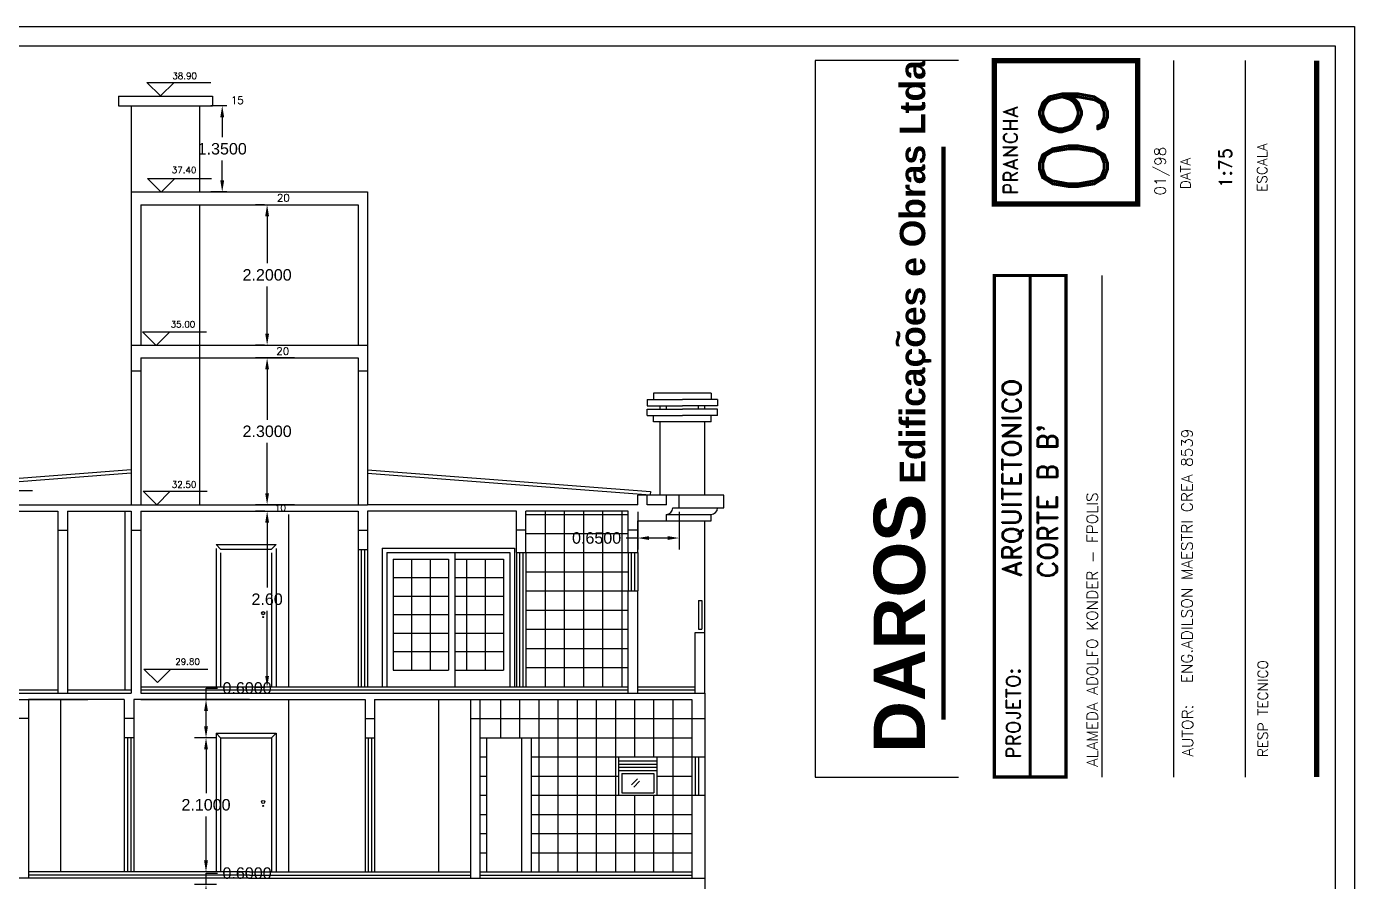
# Model space of a CAD drawing. Header units: millimetres. Extents: x 2200 to 2403, y 2380 to 2511.
# Drawn here: x 2258.87 to 2279.67, y 2497.38 to 2510.77 of the extents above; entities that cross this region are included whole.
import ezdxf

# ---------------------------------------------------------------- set-up
doc = ezdxf.new("R2010")
doc.units = ezdxf.units.MM
doc.styles.add('ROMAND', font='romand', dxfattribs={"height": 0.1})
doc.styles.add('SANSSERIFBOLD', font='sasb____.pfb', dxfattribs={"height": 0.4})
doc.styles.get("Standard").update_dxf_attribs({"font": 'arial.ttf'})
doc.dimstyles.get("Standard").update_dxf_attribs({"dimtxt": 0.18, "dimasz": 0.18, "dimexe": 0.18, "dimexo": 0.0625, "dimgap": 0.09, "dimtad": 0, "dimtih": 1, "dimtoh": 1, "dimdec": 4, "dimzin": 0, "dimdsep": 46, "dimtxsty": 'Standard', "dimcen": 0.09, "dimadec": 0, "dimazin": 0, "dimtfac": 1, "dimtdec": 4, "dimtofl": 0, "dimtmove": 0, "dimatfit": 3, "dimfxl": 1, "dimtolj": 1, "dimtzin": 0, "dimarcsym": 0})

# ---------------------------------------------------------------- blocks, each defined once
blk = doc.blocks.new('*D731')
at = {"color": 0, "lineweight": -2, "transparency": 16777216}
for p, q in [((2263.068, 2505.577), (2262.459, 2505.577)), ((2262.639, 2505.397), (2262.639, 2504.609)), ((2262.639, 2503.457), (2262.639, 2504.245)), ((2263.068, 2503.277), (2262.459, 2503.277))]:
    blk.add_line(p, q, dxfattribs=at)
at = {"color": 0, "transparency": 16777216}
for points in [[(2262.609, 2505.397), (2262.669, 2505.397), (2262.639, 2505.577)], [(2262.609, 2503.457), (2262.669, 2503.457), (2262.639, 2503.277)]]:
    blk.add_solid(points, dxfattribs=at)
at = {"layer": 'DEFPOINTS', "color": 0, "transparency": 16777216}
for p in [(2262.639, 2505.577), (2263.131, 2505.577), (2263.131, 2503.277)]:
    blk.add_point(p, dxfattribs=at)
at = {"color": 0, "transparency": 16777216, "insert": (2262.639, 2504.427), "char_height": 0.18, "attachment_point": 5}
blk.add_mtext('\\A1;2.3000', dxfattribs=at)
blk = doc.blocks.new('*D732')
at = {"color": 0, "lineweight": -2, "transparency": 16777216}
for p, q in [((2262.599, 2507.977), (2262.459, 2507.977)), ((2262.639, 2507.797), (2262.639, 2507.059)), ((2262.639, 2505.957), (2262.639, 2506.695)), ((2262.599, 2505.777), (2262.459, 2505.777))]:
    blk.add_line(p, q, dxfattribs=at)
at = {"color": 0, "transparency": 16777216}
for points in [[(2262.609, 2507.797), (2262.669, 2507.797), (2262.639, 2507.977)], [(2262.609, 2505.957), (2262.669, 2505.957), (2262.639, 2505.777)]]:
    blk.add_solid(points, dxfattribs=at)
at = {"layer": 'DEFPOINTS', "color": 0, "transparency": 16777216}
for p in [(2262.639, 2507.977), (2262.661, 2507.977), (2262.661, 2505.777)]:
    blk.add_point(p, dxfattribs=at)
at = {"color": 0, "transparency": 16777216, "insert": (2262.639, 2506.877), "char_height": 0.18, "attachment_point": 5}
blk.add_mtext('\\A1;2.2000', dxfattribs=at)
blk = doc.blocks.new('*D728')
at = {"color": 0, "lineweight": -2, "transparency": 16777216}
for p, q in [((2262.603, 2503.177), (2262.459, 2503.177)), ((2262.639, 2502.997), (2262.639, 2501.979)), ((2262.639, 2500.596), (2262.639, 2501.615)), ((2262.603, 2500.416), (2262.459, 2500.416))]:
    blk.add_line(p, q, dxfattribs=at)
at = {"color": 0, "transparency": 16777216}
for points in [[(2262.609, 2502.997), (2262.669, 2502.997), (2262.639, 2503.177)], [(2262.609, 2500.596), (2262.669, 2500.596), (2262.639, 2500.416)]]:
    blk.add_solid(points, dxfattribs=at)
at = {"layer": 'DEFPOINTS', "color": 0, "transparency": 16777216}
for p in [(2262.639, 2503.177), (2262.666, 2503.177), (2262.666, 2500.416)]:
    blk.add_point(p, dxfattribs=at)
at = {"color": 0, "transparency": 16777216, "insert": (2262.639, 2501.797), "char_height": 0.18, "attachment_point": 5}
blk.add_mtext('\\A1;2.60', dxfattribs=at)
blk = doc.blocks.new('*D761')
at = {"color": 0, "lineweight": -2, "transparency": 16777216}
for p, q in [((2261.682, 2497.327), (2261.682, 2497.507)), ((2261.682, 2497.507), (2261.862, 2497.507)), ((2261.847, 2497.327), (2261.502, 2497.327)), ((2261.682, 2496.907), (2261.682, 2497.147)), ((2261.847, 2496.727), (2261.502, 2496.727))]:
    blk.add_line(p, q, dxfattribs=at)
at = {"color": 0, "transparency": 16777216}
for points in [[(2261.652, 2497.147), (2261.712, 2497.147), (2261.682, 2497.327)], [(2261.652, 2496.907), (2261.712, 2496.907), (2261.682, 2496.727)]]:
    blk.add_solid(points, dxfattribs=at)
at = {"layer": 'DEFPOINTS', "color": 0, "transparency": 16777216}
for p in [(2261.682, 2497.327), (2261.909, 2497.327), (2261.909, 2496.727)]:
    blk.add_point(p, dxfattribs=at)
at = {"color": 0, "transparency": 16777216, "insert": (2262.325, 2497.507), "char_height": 0.18, "attachment_point": 5}
blk.add_mtext('\\A1;0.6000', dxfattribs=at)
blk = doc.blocks.new('*D763')
at = {"color": 0, "lineweight": -2, "transparency": 16777216}
for p, q in [((2261.847, 2500.227), (2261.502, 2500.227)), ((2261.682, 2500.227), (2261.682, 2500.407)), ((2261.682, 2500.407), (2261.862, 2500.407)), ((2261.682, 2499.807), (2261.682, 2500.047)), ((2261.847, 2499.627), (2261.502, 2499.627))]:
    blk.add_line(p, q, dxfattribs=at)
at = {"color": 0, "transparency": 16777216}
for points in [[(2261.652, 2500.047), (2261.712, 2500.047), (2261.682, 2500.227)], [(2261.652, 2499.807), (2261.712, 2499.807), (2261.682, 2499.627)]]:
    blk.add_solid(points, dxfattribs=at)
at = {"layer": 'DEFPOINTS', "color": 0, "transparency": 16777216}
for p in [(2261.682, 2500.227), (2261.909, 2500.227), (2261.909, 2499.627)]:
    blk.add_point(p, dxfattribs=at)
at = {"color": 0, "transparency": 16777216, "insert": (2262.325, 2500.407), "char_height": 0.18, "attachment_point": 5}
blk.add_mtext('\\A1;0.6000', dxfattribs=at)
blk = doc.blocks.new('*D764')
at = {"color": 0, "lineweight": -2, "transparency": 16777216}
for p, q in [((2261.847, 2499.627), (2261.502, 2499.627)), ((2261.682, 2499.447), (2261.682, 2498.759)), ((2261.682, 2497.707), (2261.682, 2498.395)), ((2261.847, 2497.527), (2261.502, 2497.527))]:
    blk.add_line(p, q, dxfattribs=at)
at = {"color": 0, "transparency": 16777216}
for points in [[(2261.652, 2499.447), (2261.712, 2499.447), (2261.682, 2499.627)], [(2261.652, 2497.707), (2261.712, 2497.707), (2261.682, 2497.527)]]:
    blk.add_solid(points, dxfattribs=at)
at = {"layer": 'DEFPOINTS', "color": 0, "transparency": 16777216}
for p in [(2261.909, 2499.627), (2261.682, 2497.527), (2261.909, 2497.527)]:
    blk.add_point(p, dxfattribs=at)
at = {"color": 0, "transparency": 16777216, "insert": (2261.682, 2498.577), "char_height": 0.18, "attachment_point": 5}
blk.add_mtext('\\A1;2.1000', dxfattribs=at)
blk = doc.blocks.new('*D767')
at = {"color": 0, "lineweight": -2, "transparency": 16777216}
for p, q in [((2262.008, 2509.527), (2261.756, 2509.527)), ((2261.936, 2509.347), (2261.936, 2509.034)), ((2261.936, 2508.357), (2261.936, 2508.67)), ((2262.008, 2508.177), (2261.756, 2508.177))]:
    blk.add_line(p, q, dxfattribs=at)
at = {"color": 0, "transparency": 16777216}
for points in [[(2261.906, 2509.347), (2261.966, 2509.347), (2261.936, 2509.527)], [(2261.906, 2508.357), (2261.966, 2508.357), (2261.936, 2508.177)]]:
    blk.add_solid(points, dxfattribs=at)
at = {"layer": 'DEFPOINTS', "color": 0, "transparency": 16777216}
for p in [(2261.936, 2509.527), (2262.07, 2509.527), (2262.07, 2508.177)]:
    blk.add_point(p, dxfattribs=at)
at = {"color": 0, "transparency": 16777216, "insert": (2261.936, 2508.852), "char_height": 0.18, "attachment_point": 5}
blk.add_mtext('\\A1;1.3500', dxfattribs=at)
blk = doc.blocks.new('*D784')
at = {"color": 0, "lineweight": -2, "transparency": 16777216}
for p, q in [((2268.442, 2503.165), (2268.442, 2502.576)), ((2269.092, 2503.165), (2269.092, 2502.576)), ((2268.442, 2502.756), (2268.262, 2502.756)), ((2268.912, 2502.756), (2268.622, 2502.756))]:
    blk.add_line(p, q, dxfattribs=at)
at = {"color": 0, "transparency": 16777216}
for points in [[(2268.622, 2502.786), (2268.622, 2502.726), (2268.442, 2502.756)], [(2268.912, 2502.786), (2268.912, 2502.726), (2269.092, 2502.756)]]:
    blk.add_solid(points, dxfattribs=at)
at = {"layer": 'DEFPOINTS', "color": 0, "transparency": 16777216}
for p in [(2268.442, 2503.227), (2269.092, 2503.227), (2268.442, 2502.756)]:
    blk.add_point(p, dxfattribs=at)
at = {"color": 0, "transparency": 16777216, "insert": (2267.799, 2502.756), "char_height": 0.18, "attachment_point": 5}
blk.add_mtext('\\A1;0.6500', dxfattribs=at)

msp = doc.modelspace()

# ---------------------------------------------------------------- linework, layer by layer
at = {"color": 1}
for p, q in [((2248.41243, 2510.76758), (2279.66696, 2510.76758)), ((2279.66696, 2510.76758), (2279.66696, 2459.41758)), ((2260.75784, 2509.89265), (2261.75784, 2509.89265)), ((2260.96997, 2509.68052), (2260.75784, 2509.89265)), ((2260.96997, 2509.68052), (2261.1821, 2509.89265)), ((2260.31243, 2509.67723), (2260.31243, 2509.52723)), ((2260.31243, 2509.67723), (2261.78243, 2509.67723)), ((2261.78243, 2509.67723), (2261.78243, 2509.52723)), ((2260.31243, 2509.52723), (2261.78243, 2509.52723)), ((2260.51243, 2509.52723), (2260.51243, 2508.17723)), ((2261.58243, 2509.52723), (2261.58243, 2508.17723)), ((2260.76769, 2508.38687), (2261.76769, 2508.38687)), ((2260.97982, 2508.17474), (2260.76769, 2508.38687)), ((2260.97982, 2508.17474), (2261.19195, 2508.38687)), ((2261.58243, 2507.97723), (2261.58243, 2503.27723)), ((2260.90103, 2505.77336), (2260.6889, 2505.98549)), ((2260.6889, 2505.98549), (2261.6889, 2505.98549)), ((2260.90103, 2505.77336), (2261.11316, 2505.98549)), ((2260.51243, 2503.82373), (2255.98967, 2503.47709)), ((2260.51243, 2503.77358), (2255.99349, 2503.42723)), ((2264.21243, 2503.82373), (2268.64116, 2503.48429)), ((2264.21243, 2503.77358), (2268.63734, 2503.43444)), ((2257.9625, 2503.50117), (2258.9625, 2503.50117)), ((2260.69875, 2503.48956), (2261.69875, 2503.48956)), ((2260.91088, 2503.27742), (2260.69875, 2503.48956)), ((2260.91088, 2503.27742), (2261.12301, 2503.48956)), ((2268.64116, 2503.48429), (2268.63734, 2503.43444)), ((2260.41243, 2503.17723), (2260.41243, 2500.37723)), ((2264.11243, 2502.57723), (2264.11243, 2500.42723)), ((2264.16243, 2502.57723), (2264.16243, 2500.42723)), ((2266.59243, 2502.52723), (2266.59243, 2500.42723)), ((2266.64243, 2502.52723), (2266.64243, 2500.42723)), ((2268.34243, 2502.52723), (2268.34243, 2501.92723)), ((2268.39243, 2502.52723), (2268.39243, 2501.92723)), ((2269.39524, 2501.77723), (2269.44524, 2501.77723)), ((2269.39524, 2501.77723), (2269.39524, 2501.32723)), ((2269.44524, 2501.77723), (2269.44524, 2501.32723)), ((2269.39524, 2501.32723), (2269.44524, 2501.32723)), ((2260.92073, 2500.49222), (2260.7086, 2500.70435)), ((2260.7086, 2500.70435), (2261.7086, 2500.70435)), ((2260.92073, 2500.49222), (2261.13286, 2500.70435)), ((2267.79243, 2500.22723), (2267.79243, 2497.52723)), ((2260.45243, 2499.62723), (2260.45243, 2497.52723)), ((2260.50243, 2499.62723), (2260.50243, 2497.52723)), ((2264.22243, 2499.62723), (2264.22243, 2497.52723)), ((2264.27243, 2499.62723), (2264.27243, 2497.52723)), ((2269.34243, 2499.32723), (2269.34243, 2498.72723)), ((2269.39243, 2499.32723), (2269.39243, 2498.72723))]:
    msp.add_line(p, q, dxfattribs=at)
for p, q in [((2248.71243, 2510.46758), (2279.36696, 2510.46758)), ((2279.36696, 2510.46758), (2279.36696, 2460.01758)), ((2260.51243, 2508.17723), (2264.21243, 2508.17723)), ((2260.51243, 2508.17723), (2260.51243, 2503.27723)), ((2264.21243, 2508.17723), (2264.21243, 2503.27723)), ((2260.66243, 2507.97723), (2264.06243, 2507.97723)), ((2260.66243, 2507.97723), (2260.66243, 2505.77723)), ((2264.06243, 2507.97723), (2264.06243, 2505.77723)), ((2260.51243, 2505.77723), (2264.21243, 2505.77723)), ((2260.66243, 2505.57723), (2264.06243, 2505.57723)), ((2260.66243, 2505.57723), (2260.66243, 2503.27723)), ((2264.06243, 2505.57723), (2264.06243, 2503.27723)), ((2260.51243, 2505.37723), (2260.66243, 2505.37723)), ((2264.06243, 2505.37723), (2264.21243, 2505.37723)), ((2268.44243, 2503.27723), (2268.44243, 2503.42723)), ((2268.59243, 2503.42723), (2268.44243, 2503.42723)), ((2268.59243, 2503.27723), (2268.59243, 2503.42723)), ((2268.89243, 2503.27723), (2268.89243, 2503.42723)), ((2269.09243, 2503.42723), (2268.89243, 2503.42723)), ((2269.09243, 2503.22723), (2269.09243, 2503.42723)), ((2256.28243, 2503.27723), (2264.21243, 2503.27723)), ((2256.43243, 2503.17723), (2259.36243, 2503.17723)), ((2259.36243, 2503.17723), (2259.36243, 2500.32723)), ((2259.51243, 2503.17723), (2259.51243, 2500.32723)), ((2259.51243, 2503.17723), (2260.51243, 2503.17723)), ((2260.51243, 2503.17723), (2260.51243, 2500.32723)), ((2260.66243, 2503.17723), (2260.66243, 2500.32723)), ((2260.66243, 2503.17723), (2264.06243, 2503.17723)), ((2264.06243, 2503.17723), (2264.06243, 2502.57723)), ((2268.44243, 2503.27723), (2264.21243, 2503.27723)), ((2264.21243, 2503.17723), (2264.21243, 2502.57723)), ((2266.54243, 2503.17723), (2264.21243, 2503.17723)), ((2266.54243, 2502.52723), (2266.54243, 2503.17723)), ((2268.29243, 2503.17723), (2266.69243, 2503.17723)), ((2266.69243, 2502.52723), (2266.69243, 2503.17723)), ((2268.29243, 2502.52723), (2268.29243, 2503.17723)), ((2268.89243, 2503.27723), (2268.59243, 2503.27723)), ((2268.89243, 2503.02723), (2268.89243, 2503.12723)), ((2268.99243, 2503.22723), (2269.09243, 2503.22723)), ((2268.44243, 2503.02723), (2268.89243, 2503.02723)), ((2268.44243, 2502.52723), (2268.44243, 2503.02723)), ((2259.36243, 2502.87723), (2259.51243, 2502.87723)), ((2260.51243, 2502.87723), (2260.66243, 2502.87723)), ((2264.06243, 2502.87723), (2264.21243, 2502.87723)), ((2266.69243, 2502.87723), (2266.54243, 2502.87723)), ((2268.44243, 2502.87723), (2268.29243, 2502.87723)), ((2268.29243, 2500.32723), (2268.29243, 2501.92723)), ((2268.44243, 2500.32723), (2268.44243, 2501.92723)), ((2269.34243, 2500.32723), (2269.34243, 2501.27723)), ((2269.49243, 2500.32723), (2269.49243, 2501.27723)), ((2255.23243, 2500.32723), (2260.51243, 2500.32723)), ((2258.48243, 2500.22723), (2259.83243, 2500.22723)), ((2260.66243, 2500.32723), (2264.06243, 2500.32723)), ((2260.66243, 2500.22723), (2264.06243, 2500.22723)), ((2264.21243, 2500.32723), (2269.49243, 2500.32723)), ((2264.32243, 2500.22723), (2266.24243, 2500.22723)), ((2266.39243, 2500.22723), (2269.29243, 2500.22723)), ((2269.29243, 2499.32723), (2269.49243, 2499.32723)), ((2269.29243, 2498.72723), (2269.49243, 2498.72723))]:
    msp.add_line(p, q)
at = {"color": 4}
for p, q in [((2273.46656, 2510.23384), (2271.22219, 2510.23384)), ((2271.22219, 2510.23384), (2271.22219, 2499.01197)), ((2276.83313, 2510.23384), (2276.83313, 2499.01197)), ((2277.95531, 2510.23384), (2277.95531, 2499.01197)), ((2275.71094, 2506.86728), (2275.71094, 2499.01197)), ((2268.69243, 2505.02723), (2268.69243, 2504.92723)), ((2269.59243, 2505.02723), (2268.69243, 2505.02723)), ((2269.59243, 2505.02723), (2269.59243, 2504.92723)), ((2268.59243, 2504.92723), (2269.14243, 2504.92723)), ((2268.59243, 2504.92723), (2268.59243, 2504.82723)), ((2268.59243, 2504.82723), (2269.14243, 2504.82723)), ((2268.79243, 2504.77723), (2268.79243, 2504.82723)), ((2268.89243, 2504.77723), (2268.89243, 2504.82723)), ((2269.69243, 2504.92723), (2269.14243, 2504.92723)), ((2269.69243, 2504.82723), (2269.14243, 2504.82723)), ((2269.39243, 2504.77723), (2269.39243, 2504.82723)), ((2269.49243, 2504.77723), (2269.49243, 2504.82723)), ((2269.69243, 2504.92723), (2269.69243, 2504.82723)), ((2268.59243, 2504.67723), (2268.59243, 2504.77723)), ((2268.59243, 2504.77723), (2269.14243, 2504.77723)), ((2268.59243, 2504.67723), (2269.14243, 2504.67723)), ((2268.69243, 2504.57723), (2268.69243, 2504.67723)), ((2269.59243, 2504.57723), (2268.69243, 2504.57723)), ((2268.79243, 2503.42723), (2268.79243, 2504.57723)), ((2269.69243, 2504.77723), (2269.14243, 2504.77723)), ((2269.69243, 2504.67723), (2269.14243, 2504.67723)), ((2269.49243, 2503.42723), (2269.49243, 2504.57723)), ((2269.59243, 2504.57723), (2269.59243, 2504.67723)), ((2269.69243, 2504.67723), (2269.69243, 2504.77723)), ((2268.89243, 2503.42723), (2268.59243, 2503.42723)), ((2269.79243, 2503.42723), (2269.09243, 2503.42723)), ((2269.79243, 2503.22723), (2269.79243, 2503.42723)), ((2262.97243, 2503.12313), (2262.97243, 2500.42313)), ((2266.69243, 2503.12723), (2268.29243, 2503.12723)), ((2266.99243, 2503.17723), (2266.99243, 2500.42723)), ((2267.29243, 2503.17723), (2267.29243, 2500.42723)), ((2267.59243, 2503.17723), (2267.59243, 2500.42723)), ((2267.89243, 2503.17723), (2267.89243, 2500.42723)), ((2268.19243, 2503.17723), (2268.19243, 2500.42723)), ((2268.89243, 2503.12723), (2269.59243, 2503.12723)), ((2269.09243, 2503.22723), (2269.79243, 2503.22723)), ((2269.59243, 2503.02723), (2269.59243, 2503.12723)), ((2268.89243, 2503.02723), (2269.59243, 2503.02723)), ((2269.49243, 2501.27723), (2269.49243, 2503.02723)), ((2266.69243, 2502.82723), (2268.29243, 2502.82723)), ((2261.83948, 2502.65397), (2261.90948, 2502.58397)), ((2261.83948, 2502.65397), (2262.77948, 2502.65397)), ((2261.83948, 2502.59313), (2261.83948, 2500.42313)), ((2261.90948, 2502.58397), (2262.70948, 2502.58397)), ((2261.90948, 2502.52313), (2261.90948, 2500.42313)), ((2262.77948, 2502.65397), (2262.70948, 2502.58397)), ((2262.70948, 2502.52313), (2262.70948, 2500.42313)), ((2262.77948, 2502.59313), (2262.77948, 2500.42313)), ((2264.06243, 2502.57723), (2264.06243, 2500.42723)), ((2264.21243, 2502.57723), (2264.21243, 2500.42723)), ((2264.44243, 2502.59723), (2266.51243, 2502.59723)), ((2264.44243, 2502.59723), (2264.44243, 2500.42723)), ((2264.51243, 2502.52723), (2266.44243, 2502.52723)), ((2264.51243, 2502.52723), (2264.51243, 2500.42723)), ((2265.57743, 2502.52723), (2265.57743, 2500.42723)), ((2266.44243, 2502.52723), (2266.44243, 2500.42723)), ((2266.51243, 2502.59723), (2266.51243, 2500.42723)), ((2266.54243, 2502.52723), (2266.54243, 2500.42723)), ((2266.69243, 2502.52723), (2266.69243, 2500.42723)), ((2266.69243, 2502.52723), (2268.29243, 2502.52723)), ((2268.29243, 2502.52723), (2268.29243, 2501.92723)), ((2268.44243, 2502.52723), (2268.44243, 2501.92723)), ((2264.61243, 2502.42723), (2265.47743, 2502.42723)), ((2264.61243, 2502.42723), (2264.61243, 2500.68723)), ((2264.90243, 2502.42723), (2264.90243, 2500.68723)), ((2265.19243, 2502.42723), (2265.19243, 2500.68723)), ((2265.47743, 2502.42723), (2265.47743, 2500.68723)), ((2265.57743, 2502.42723), (2266.34243, 2502.42723)), ((2265.76243, 2502.42723), (2265.76243, 2500.68723)), ((2266.05243, 2502.42723), (2266.05243, 2500.68723)), ((2266.34243, 2502.42723), (2266.34243, 2500.68723)), ((2264.61243, 2502.13723), (2265.47743, 2502.13723)), ((2265.57743, 2502.13723), (2266.34243, 2502.13723)), ((2266.69243, 2502.22723), (2268.29243, 2502.22723)), ((2266.69243, 2501.92723), (2268.29243, 2501.92723)), ((2264.61243, 2501.84723), (2265.47743, 2501.84723)), ((2265.57743, 2501.84723), (2266.34243, 2501.84723)), ((2264.61243, 2501.55723), (2265.47743, 2501.55723)), ((2265.57743, 2501.55723), (2266.34243, 2501.55723)), ((2266.69243, 2501.62723), (2268.29243, 2501.62723)), ((2264.61243, 2501.26723), (2265.47743, 2501.26723)), ((2265.57743, 2501.26723), (2266.34243, 2501.26723)), ((2266.69243, 2501.32723), (2268.29243, 2501.32723)), ((2264.61243, 2500.97723), (2265.47743, 2500.97723)), ((2265.57743, 2500.97723), (2266.34243, 2500.97723)), ((2266.69243, 2501.02723), (2268.29243, 2501.02723)), ((2264.61243, 2500.68723), (2265.47743, 2500.68723)), ((2265.57743, 2500.68723), (2266.34243, 2500.68723)), ((2266.69243, 2500.72723), (2268.29243, 2500.72723)), ((2260.66243, 2500.42723), (2268.29243, 2500.42723)), ((2268.44243, 2500.42723), (2269.34243, 2500.42723)), ((2256.43243, 2500.37723), (2259.36243, 2500.37723)), ((2259.40243, 2500.22723), (2259.40243, 2497.52723)), ((2259.51243, 2500.37723), (2260.51243, 2500.37723)), ((2260.66243, 2500.37723), (2268.29243, 2500.37723)), ((2262.97243, 2500.22723), (2262.97243, 2497.52723)), ((2265.32243, 2500.22723), (2265.32243, 2497.52723)), ((2266.29243, 2500.22723), (2266.29243, 2499.62723)), ((2266.59243, 2500.22723), (2266.59243, 2499.62723)), ((2266.89243, 2500.22723), (2266.89243, 2497.52723)), ((2267.19243, 2500.22723), (2267.19243, 2497.52723)), ((2267.49243, 2500.22723), (2267.49243, 2497.52723)), ((2268.09243, 2500.22723), (2268.09243, 2497.52723)), ((2268.39243, 2500.22723), (2268.39243, 2499.32723)), ((2268.44243, 2500.37723), (2269.34243, 2500.37723)), ((2268.69243, 2500.22723), (2268.69243, 2499.32723)), ((2268.99243, 2500.22723), (2268.99243, 2497.52723)), ((2265.97243, 2499.92723), (2269.29243, 2499.92723)), ((2260.40243, 2499.62723), (2260.40243, 2497.52723)), ((2260.55243, 2499.62723), (2260.55243, 2497.52723)), ((2261.83948, 2499.69723), (2261.83948, 2497.52723)), ((2261.83948, 2499.69723), (2262.77948, 2499.69723)), ((2261.83948, 2499.69723), (2261.90948, 2499.62723)), ((2261.90948, 2499.62723), (2261.90948, 2497.52723)), ((2261.90948, 2499.62723), (2262.70948, 2499.62723)), ((2262.77948, 2499.69723), (2262.70948, 2499.62723)), ((2262.70948, 2499.62723), (2262.70948, 2497.52723)), ((2262.77948, 2499.69723), (2262.77948, 2497.52723)), ((2264.17243, 2499.62723), (2264.17243, 2497.52723)), ((2264.32243, 2499.62723), (2264.32243, 2497.52723)), ((2265.97243, 2499.62723), (2269.29243, 2499.62723)), ((2266.07243, 2499.62723), (2266.07243, 2497.52723)), ((2266.62243, 2499.62723), (2266.62243, 2497.52723)), ((2266.77243, 2499.62723), (2266.77243, 2497.52723)), ((2265.97243, 2499.32723), (2266.07243, 2499.32723)), ((2266.77243, 2499.32723), (2268.14243, 2499.32723)), ((2268.14243, 2499.32723), (2268.14243, 2498.72723)), ((2268.14243, 2499.32723), (2268.74243, 2499.32723)), ((2268.14462, 2499.26682), (2268.74462, 2499.26682)), ((2268.14462, 2499.21682), (2268.74462, 2499.21682)), ((2268.74243, 2499.32723), (2269.29243, 2499.32723)), ((2268.74243, 2499.32723), (2268.74243, 2498.72723)), ((2269.29243, 2499.32723), (2269.29243, 2498.72723)), ((2269.49243, 2499.32723), (2269.49243, 2498.72723)), ((2265.97243, 2499.02723), (2266.07243, 2499.02723)), ((2266.77243, 2499.02723), (2268.14243, 2499.02723)), ((2268.14462, 2499.16682), (2268.74462, 2499.16682)), ((2268.14462, 2499.11682), (2268.74462, 2499.11682)), ((2268.19462, 2499.06682), (2268.69462, 2499.06682)), ((2268.19462, 2499.06682), (2268.19462, 2498.76682)), ((2268.43771, 2498.98332), (2268.3456, 2498.89126)), ((2268.69462, 2499.06682), (2268.69462, 2498.76682)), ((2268.74243, 2499.02723), (2269.29243, 2499.02723)), ((2271.22219, 2499.01197), (2273.46656, 2499.01197)), ((2268.19462, 2498.76682), (2268.69462, 2498.76682)), ((2268.47306, 2498.94795), (2268.38094, 2498.8559)), ((2265.97243, 2498.72723), (2266.07243, 2498.72723)), ((2266.77243, 2498.72723), (2268.14243, 2498.72723)), ((2268.14243, 2498.72723), (2268.74243, 2498.72723)), ((2268.39243, 2498.72723), (2268.39243, 2497.52723)), ((2268.69243, 2498.72723), (2268.69243, 2497.52723)), ((2268.74243, 2498.72723), (2269.29243, 2498.72723)), ((2265.97243, 2498.42723), (2266.07243, 2498.42723)), ((2266.77243, 2498.42723), (2269.29243, 2498.42723)), ((2265.97243, 2498.12723), (2266.07243, 2498.12723)), ((2266.77243, 2498.12723), (2269.29243, 2498.12723)), ((2265.97243, 2497.82723), (2266.07243, 2497.82723)), ((2266.77243, 2497.82723), (2269.29243, 2497.82723)), ((2262.36243, 2497.52723), (2258.90243, 2497.52723)), ((2262.36243, 2497.52723), (2265.82243, 2497.52723)), ((2265.97243, 2497.52723), (2269.29243, 2497.52723)), ((2262.36243, 2497.47723), (2258.90243, 2497.47723)), ((2262.36243, 2497.47723), (2265.82243, 2497.47723)), ((2265.97243, 2497.47723), (2269.29243, 2497.47723))]:
    msp.add_line(p, q, dxfattribs=at)
at = {"color": 7}
for p, q in [((2264.06243, 2502.57723), (2264.21243, 2502.57723)), ((2266.54243, 2502.52723), (2266.69243, 2502.52723)), ((2268.29243, 2502.52723), (2268.44243, 2502.52723)), ((2268.29243, 2501.92723), (2268.44243, 2501.92723)), ((2269.34243, 2501.27723), (2269.49243, 2501.27723)), ((2258.90243, 2500.22723), (2258.90243, 2497.42723)), ((2260.40243, 2500.22723), (2258.90243, 2500.22723)), ((2260.40243, 2500.22723), (2260.40243, 2499.62723)), ((2262.36243, 2500.22723), (2260.55243, 2500.22723)), ((2260.55243, 2500.22723), (2260.55243, 2499.62723)), ((2262.36243, 2500.32723), (2269.49243, 2500.32723)), ((2262.36243, 2500.22723), (2264.17243, 2500.22723)), ((2264.17243, 2500.22723), (2264.17243, 2499.62723)), ((2264.32243, 2500.22723), (2264.32243, 2499.62723)), ((2265.82243, 2500.22723), (2265.82243, 2497.42723)), ((2265.97243, 2500.22723), (2269.29243, 2500.22723)), ((2265.97243, 2500.22723), (2265.97243, 2497.42723)), ((2269.29243, 2500.22723), (2269.29243, 2499.32723)), ((2269.49243, 2500.32723), (2269.49243, 2499.32723)), ((2258.90243, 2499.92723), (2258.75243, 2499.92723)), ((2260.55243, 2499.92723), (2260.40243, 2499.92723)), ((2264.17243, 2499.92723), (2264.32243, 2499.92723)), ((2265.82243, 2499.92723), (2265.97243, 2499.92723)), ((2269.29243, 2499.92723), (2269.49243, 2499.92723)), ((2260.55243, 2499.62723), (2260.40243, 2499.62723)), ((2264.17243, 2499.62723), (2264.32243, 2499.62723)), ((2269.29243, 2498.72723), (2269.29243, 2497.42723)), ((2269.49243, 2498.72723), (2269.49243, 2497.42723)), ((2262.36243, 2497.42723), (2255.23243, 2497.42723)), ((2262.36243, 2497.42723), (2269.49243, 2497.42723)), ((2269.49243, 2497.42723), (2269.49243, 2496.42723))]:
    msp.add_line(p, q, dxfattribs=at)
for points, const_width in [([(2274.02766, 2510.23384), (2276.27203, 2510.23384), (2276.27203, 2507.98947), (2274.02766, 2507.98947)], 0.08313), ([(2275.14984, 2506.86728), (2275.14984, 2499.01197), (2274.02766, 2499.01197), (2274.02766, 2506.86728)], 0.04988)]:
    msp.add_lwpolyline(points, close=True, dxfattribs=dict(const_width=const_width))
for points, const_width in [([(2279.0775, 2499.01197), (2279.0775, 2510.23384)], 0.08313), ([(2273.23239, 2508.88746), (2273.23239, 2499.90996)], 0.0665), ([(2274.58875, 2506.86728), (2274.58875, 2499.01197)], 0.04988)]:
    msp.add_lwpolyline(points, dxfattribs=dict(const_width=const_width))
at = {"color": 4}
for centre, radius in [((2262.57748, 2501.57889), 0.025), ((2262.57748, 2501.51751), 0.00793), ((2262.57748, 2498.62215), 0.025), ((2262.57748, 2498.56077), 0.00793)]:
    msp.add_circle(centre, radius, dxfattribs=at)
msp.add_arc((2268.89243, 2503.22723), 0.1, 270, 0)
msp.add_arc((2269.59243, 2503.22723), 0.1, 270, 0, dxfattribs=at)

# ---------------------------------------------------------------- texts
at = {"color": 1}
for s, height, style, p in [('Edificacoes e Obras Ltda', 0.3974327, 'SANSSERIFBOLD', (2272.94486, 2503.60766)), ('9', 1.064, 'ROMAND', (2275.79847, 2508.98182)), ('PRANCHA', 0.224438, 'ROMAND', (2274.39277, 2508.1323)), ('ESCALA', 0.157106, 'ROMAND', (2278.29818, 2508.1784)), ('0', 1.064, 'ROMAND', (2275.79847, 2508.1241)), ('01/98', 0.174563, 'ROMAND', (2276.71146, 2508.12141)), ('1:75', 0.203987, 'ROMAND', (2277.74788, 2508.24508)), ('DATA', 0.157106, 'ROMAND', (2277.10141, 2508.21987)), ('~', 0.3325, 'SANSSERIFBOLD', (2272.67877, 2505.74063)), ("'", 0.3325, 'SANSSERIFBOLD', (2273.25346, 2505.47659)), ('ARQUITETONICO', 0.29925, 'ROMAND', (2274.44804, 2502.14574)), ("CORTE B B'", 0.310837, 'ROMAND', (2275.01569, 2502.12197)), ('ENG.ADILSON MAESTRI CREA 8539      ', 0.1745625, 'ROMAND', (2277.13179, 2500.4818)), ('DAROS ', 0.804384, 'SANSSERIFBOLD', (2272.9419, 2499.39025)), ('ALAMEDA ADOLFO KONDER - FPOLIS', 0.1745625, 'ROMAND', (2275.64877, 2499.17055)), ('PROJETO:', 0.224438, 'ROMAND', (2274.43521, 2499.30039)), ('RESP TECNICO', 0.1571063, 'ROMAND', (2278.31005, 2499.32342)), ('AUTOR:', 0.174563, 'ROMAND', (2277.14121, 2499.33119))]:
    msp.add_text(s, height=height, rotation=90, dxfattribs=dict(at, style=style)).set_placement(p)
at = {"color": 1, "style": 'ROMAND'}
for s, height, p in [('38.90', 0.1, (2261.15475, 2509.9449)), ('15', 0.116856, (2262.07117, 2509.55428)), ('37.40', 0.1, (2261.14586, 2508.47049)), ('20', 0.116856, (2262.79364, 2508.02613)), ('35.00', 0.1, (2261.12808, 2506.05458)), ('20', 0.116856, (2262.78384, 2505.62614)), ('32.50', 0.1, (2261.14586, 2503.54463)), ('10', 0.1, (2262.76191, 2503.17786)), ('29.80', 0.1, (2261.20063, 2500.76971))]:
    msp.add_text(s, height=height, dxfattribs=at).set_placement(p)

# ---------------------------------------------------------------- dimensions: what is measured, and where the dimension line sits
at = {"color": 1}
for p1, p2, distance, picture, middle in [((2262.07017, 2508.17723), (2262.07017, 2509.52723), 0.13405, '*D767', (2261.93612, 2508.85223)), ((2262.66134, 2505.77723), (2262.66134, 2507.97723), 0.02234, '*D732', (2262.639, 2506.87723)), ((2263.13052, 2503.27723), (2263.13052, 2505.57723), 0.49152, '*D731', (2262.639, 2504.42723))]:
    dim = msp.add_aligned_dim(p1=p1, p2=p2, distance=distance, dimstyle='Standard', dxfattribs=at)
    dim.commit()
    dim.dimension.update_dxf_attribs({"geometry": picture, "text_midpoint": middle})
dim = msp.add_aligned_dim(p1=(2262.66571, 2500.41639), p2=(2262.66571, 2503.17723), distance=0.02666, text='2.60', dimstyle='Standard', dxfattribs=at)
dim.commit()
dim.dimension.update_dxf_attribs({"geometry": '*D728', "text_midpoint": (2262.63905, 2501.79681)})
for p1, p2, distance, picture, middle in [((2269.09243, 2503.22723), (2268.44243, 2503.22723), 0.47164, '*D784', (2267.7991, 2502.75559)), ((2261.90948, 2499.62723), (2261.90948, 2500.22723), 0.22757, '*D763', (2262.32523, 2500.40723)), ((2261.90948, 2499.62723), (2261.90948, 2497.52723), -0.22757, '*D764', (2261.68191, 2498.57723)), ((2261.90948, 2496.72723), (2261.90948, 2497.32723), 0.22757, '*D761', (2262.32523, 2497.50723))]:
    dim = msp.add_aligned_dim(p1=p1, p2=p2, distance=distance, dimstyle='Standard')
    dim.commit()
    dim.dimension.update_dxf_attribs({"geometry": picture, "text_midpoint": middle})

doc.saveas('drawing.dxf')
